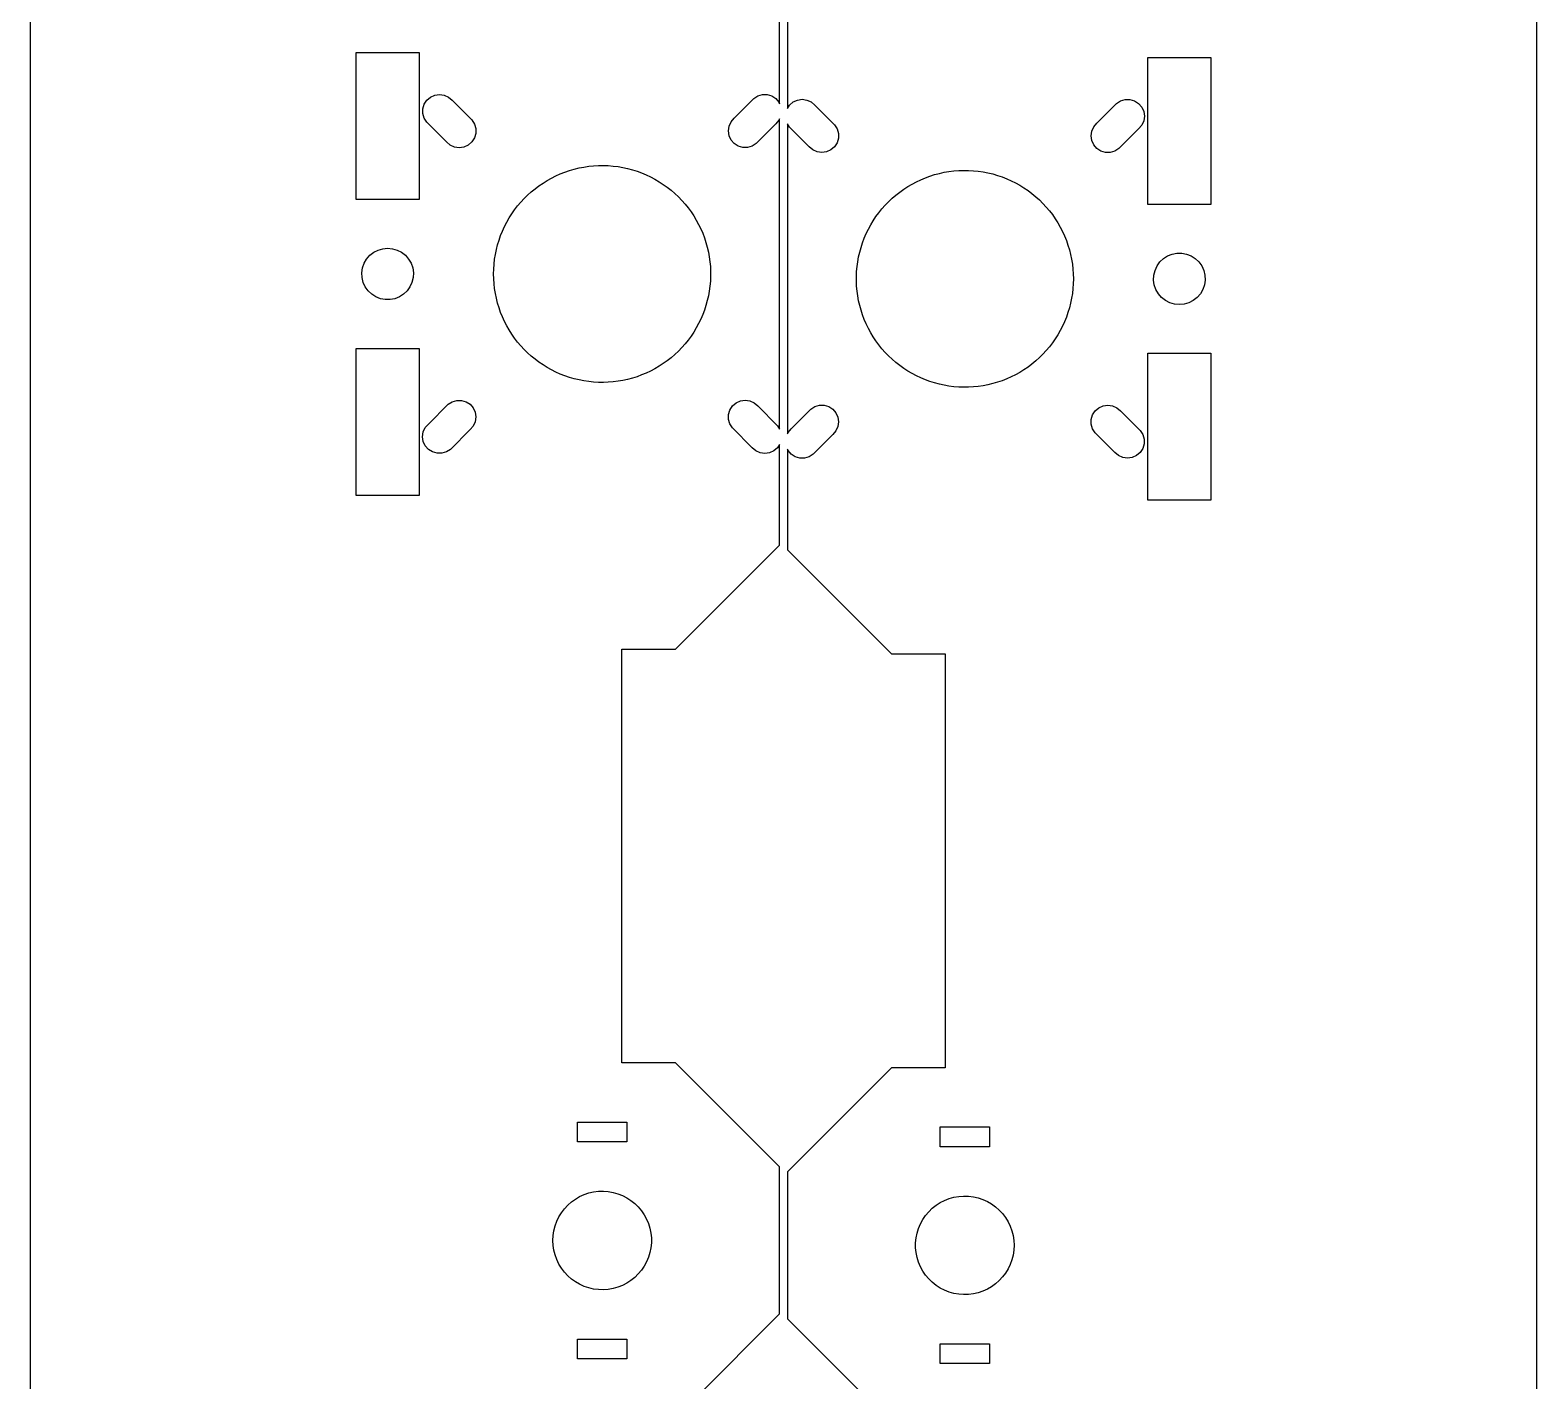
# Model space of a CAD drawing. Extents: x 420 to 604, y 37 to 527.
# Drawn here: x 425.3 to 578, y 170.3 to 307.3 of the extents above; entities that cross this region are included whole.
import ezdxf

# ---------------------------------------------------------------- set-up
doc = ezdxf.new("R2010")
doc.units = 0
doc.layers.get('0').update_dxf_attribs({"linetype": 'CONTINUOUS'})

msp = doc.modelspace()

# ---------------------------------------------------------------- linework, layer by layer
at = {"color": 5}
for p, q in [((425.265727, 489.659663), (425.265727, 75.499663)), ((578.0473, 92.949334), (578.0473, 471.227334)), ((501.265727, 299.845763), (501.265727, 310.070163)), ((502.0473, 309.578834), (502.0473, 299.366734)), ((496.652427, 298.364463), (498.652427, 300.364463)), ((498.652427, 300.364463), (499.059527, 300.626063)), ((499.059527, 300.626063), (499.523827, 300.762363)), ((499.523827, 300.762363), (500.007627, 300.762363)), ((500.007627, 300.762363), (500.471927, 300.626063)), ((500.471927, 300.626063), (500.879027, 300.364463)), ((500.879027, 300.364463), (501.195827, 299.998763)), ((501.195827, 299.998763), (501.265727, 299.845763)), ((502.0473, 299.366734), (502.2625, 299.701634)), ((502.2625, 299.701634), (502.6282, 300.018434)), ((502.6282, 300.018434), (503.0684, 300.219434)), ((503.0684, 300.219434), (503.5473, 300.288334)), ((503.5473, 300.288334), (504.0262, 300.219434)), ((504.0262, 300.219434), (504.4664, 300.018434)), ((504.4664, 300.018434), (504.8321, 299.701634)), ((504.8321, 299.701634), (506.8321, 297.701634)), ((496.134627, 297.558563), (496.335627, 297.998763)), ((496.335627, 297.998763), (496.652427, 298.364463)), ((501.195827, 298.160563), (500.879027, 297.794863)), ((501.265727, 298.313563), (501.195827, 298.160563)), ((501.265727, 266.858063), (501.265727, 298.313563)), ((496.065727, 297.079663), (496.134627, 297.558563)), ((496.134627, 296.600663), (496.065727, 297.079663)), ((496.335627, 296.160563), (496.134627, 296.600663)), ((500.879027, 297.794863), (498.879027, 295.794863)), ((502.2625, 297.475034), (502.0473, 297.809934)), ((502.0473, 297.809934), (502.0473, 266.354434)), ((504.2625, 295.475034), (502.2625, 297.475034)), ((506.8321, 297.701634), (507.0937, 297.294534)), ((507.0937, 297.294534), (507.23, 296.830234)), ((507.23, 296.830234), (507.23, 296.346434)), ((496.652427, 295.794863), (496.335627, 296.160563)), ((497.059527, 295.533263), (496.652427, 295.794863)), ((497.523827, 295.396963), (497.059527, 295.533263)), ((498.007627, 295.396963), (497.523827, 295.396963)), ((498.471927, 295.533263), (498.007627, 295.396963)), ((498.879027, 295.794863), (498.471927, 295.533263)), ((504.6282, 295.158234), (504.2625, 295.475034)), ((505.0684, 294.957234), (504.6282, 295.158234)), ((505.5473, 294.888334), (505.0684, 294.957234)), ((506.0263, 294.957234), (505.5473, 294.888334)), ((506.4664, 295.158234), (506.0263, 294.957234)), ((506.8321, 295.475034), (506.4664, 295.158234)), ((507.0937, 295.882134), (506.8321, 295.475034)), ((507.23, 296.346434), (507.0937, 295.882134)), ((496.219327, 268.785863), (496.480927, 269.192963)), ((496.480927, 269.192963), (496.846627, 269.509763)), ((496.846627, 269.509763), (497.286727, 269.710763)), ((497.286727, 269.710763), (497.765727, 269.779663)), ((497.765727, 269.779663), (498.244627, 269.710763)), ((498.244627, 269.710763), (498.684827, 269.509763)), ((498.684827, 269.509763), (499.050527, 269.192963)), ((499.050527, 269.192963), (501.050527, 267.192963)), ((504.434, 268.873134), (504.8411, 269.134734)), ((504.8411, 269.134734), (505.3054, 269.271034)), ((505.3054, 269.271034), (505.7892, 269.271034)), ((505.7892, 269.271034), (506.2535, 269.134734)), ((506.2535, 269.134734), (506.6606, 268.873134)), ((496.083027, 268.321563), (496.219327, 268.785863)), ((496.083027, 267.837763), (496.083027, 268.321563)), ((496.219327, 267.373463), (496.083027, 267.837763)), ((496.480927, 266.966363), (496.219327, 267.373463)), ((502.434, 266.873134), (504.434, 268.873134)), ((506.6606, 268.873134), (506.9774, 268.507434)), ((506.9774, 268.507434), (507.1784, 268.067334)), ((507.1784, 268.067334), (507.2473, 267.588334)), ((507.2473, 267.588334), (507.1784, 267.109434)), ((498.480927, 264.966363), (496.480927, 266.966363)), ((501.050527, 267.192963), (501.265727, 266.858063)), ((502.0473, 266.354434), (502.1172, 266.507434)), ((502.1172, 266.507434), (502.434, 266.873134)), ((506.6606, 266.303534), (504.6606, 264.303534)), ((506.9774, 266.669234), (506.6606, 266.303534)), ((507.1784, 267.109434), (506.9774, 266.669234)), ((498.846627, 264.649563), (498.480927, 264.966363)), ((499.286827, 264.448563), (498.846627, 264.649563)), ((499.765727, 264.379663), (499.286827, 264.448563)), ((500.244627, 264.448563), (499.765727, 264.379663)), ((500.684827, 264.649563), (500.244627, 264.448563)), ((501.050527, 264.966363), (500.684827, 264.649563)), ((501.265727, 265.301263), (501.050527, 264.966363)), ((501.265727, 255.089163), (501.265727, 265.301263)), ((502.1172, 264.669234), (502.0473, 264.822234)), ((502.0473, 264.822234), (502.0473, 254.597834)), ((502.434, 264.303534), (502.1172, 264.669234)), ((502.8411, 264.041934), (502.434, 264.303534)), ((503.3054, 263.905634), (502.8411, 264.041934)), ((503.7892, 263.905634), (503.3054, 263.905634)), ((504.2535, 264.041934), (503.7892, 263.905634)), ((504.6606, 264.303534), (504.2535, 264.041934)), ((490.721527, 244.544963), (501.265727, 255.089163)), ((502.0473, 254.597834), (512.5915, 244.053634)), ((485.265727, 202.579663), (485.265727, 244.544963)), ((485.265727, 244.544963), (490.721527, 244.544963)), ((512.5915, 244.053634), (518.0473, 244.053634)), ((518.0473, 244.053634), (518.0473, 202.088334)), ((490.721527, 202.579663), (485.265727, 202.579663)), ((501.265727, 192.035463), (490.721527, 202.579663)), ((512.5915, 202.088334), (502.0473, 191.544134)), ((518.0473, 202.088334), (512.5915, 202.088334)), ((501.265727, 177.123663), (501.265727, 192.035463)), ((502.0473, 191.544134), (502.0473, 176.632334)), ((492.738927, 168.596663), (501.265727, 177.123663)), ((502.0473, 176.632334), (510.5741, 168.105334))]:
    msp.add_line(p, q, dxfattribs=at)
at = {"color": 0}
for p, q in [((458.315727, 290.129653), (458.315727, 305.029663)), ((458.315727, 305.029663), (464.715727, 305.029663)), ((464.715727, 305.029663), (464.715727, 290.129653)), ((538.5973, 289.638324), (538.5973, 304.538334)), ((538.5973, 304.538334), (544.9973, 304.538334)), ((544.9973, 304.538334), (544.9973, 289.638324)), ((465.083027, 299.321563), (465.219327, 299.785863)), ((465.219327, 299.785863), (465.480927, 300.192963)), ((465.480927, 300.192963), (465.846627, 300.509763)), ((465.846627, 300.509763), (466.286727, 300.710763)), ((466.286727, 300.710763), (466.765727, 300.779663)), ((466.765727, 300.779663), (467.244627, 300.710763)), ((467.244627, 300.710763), (467.684827, 300.509763)), ((467.684827, 300.509763), (468.050527, 300.192963)), ((468.050527, 300.192963), (470.050527, 298.192963)), ((533.434, 297.873134), (535.434, 299.873134)), ((535.434, 299.873134), (535.8411, 300.134734)), ((535.8411, 300.134734), (536.3054, 300.271034)), ((536.3054, 300.271034), (536.7892, 300.271034)), ((536.7892, 300.271034), (537.2535, 300.134734)), ((537.2535, 300.134734), (537.6606, 299.873134)), ((537.6606, 299.873134), (537.9774, 299.507434)), ((537.9774, 299.507434), (538.1784, 299.067234)), ((465.083027, 298.837763), (465.083027, 299.321563)), ((465.219327, 298.373463), (465.083027, 298.837763)), ((465.480927, 297.966363), (465.219327, 298.373463)), ((467.480927, 295.966363), (465.480927, 297.966363)), ((470.050527, 298.192963), (470.312127, 297.785863)), ((538.1784, 298.109334), (537.9774, 297.669234)), ((538.1784, 299.067234), (538.2473, 298.588334)), ((538.2473, 298.588334), (538.1784, 298.109334)), ((470.312127, 297.785863), (470.448427, 297.321563)), ((470.448427, 296.837763), (470.312127, 296.373463)), ((470.448427, 297.321563), (470.448427, 296.837763)), ((532.8473, 296.588334), (532.9162, 297.067234)), ((532.9162, 296.109334), (532.8473, 296.588334)), ((532.9162, 297.067234), (533.1172, 297.507434)), ((533.1172, 297.507434), (533.434, 297.873134)), ((537.6606, 297.303534), (535.6606, 295.303534)), ((537.9774, 297.669234), (537.6606, 297.303534)), ((467.846627, 295.649563), (467.480927, 295.966363)), ((468.286727, 295.448563), (467.846627, 295.649563)), ((468.765727, 295.379663), (468.286727, 295.448563)), ((469.244627, 295.448563), (468.765727, 295.379663)), ((469.684827, 295.649563), (469.244627, 295.448563)), ((470.050527, 295.966363), (469.684827, 295.649563)), ((470.312127, 296.373463), (470.050527, 295.966363)), ((533.1172, 295.669234), (532.9162, 296.109334)), ((533.434, 295.303534), (533.1172, 295.669234)), ((533.8411, 295.041934), (533.434, 295.303534)), ((534.3054, 294.905634), (533.8411, 295.041934)), ((534.7892, 294.905634), (534.3054, 294.905634)), ((535.2535, 295.041934), (534.7892, 294.905634)), ((535.6606, 295.303534), (535.2535, 295.041934)), ((480.921927, 293.327063), (481.410027, 293.421963)), ((481.410027, 293.421963), (481.901827, 293.494763)), ((481.901827, 293.494763), (482.396527, 293.545263)), ((482.396527, 293.545263), (482.892827, 293.573363)), ((482.892827, 293.573363), (483.390027, 293.578963)), ((483.390027, 293.578963), (483.886927, 293.562063)), ((483.886927, 293.562063), (484.382527, 293.522763)), ((484.382527, 293.522763), (484.875927, 293.461163)), ((484.875927, 293.461163), (485.366027, 293.377263)), ((485.366027, 293.377263), (485.851727, 293.271363)), ((477.271227, 291.802773), (477.694127, 292.064233)), ((477.694127, 292.064233), (478.128427, 292.306303)), ((478.128427, 292.306303), (478.573127, 292.528513)), ((478.573127, 292.528513), (479.027527, 292.730363)), ((479.027527, 292.730363), (479.490527, 292.911563)), ((479.490527, 292.911563), (479.961227, 293.071563)), ((479.961227, 293.071563), (480.438727, 293.210163)), ((480.438727, 293.210163), (480.921927, 293.327063)), ((485.851727, 293.271363), (486.332227, 293.143563)), ((486.332227, 293.143563), (486.806427, 292.994263)), ((486.806427, 292.994263), (487.273427, 292.823563)), ((487.273427, 292.823563), (487.732227, 292.632063)), ((487.732227, 292.632063), (488.181927, 292.419923)), ((488.181927, 292.419923), (488.621527, 292.187723)), ((488.621527, 292.187723), (489.050227, 291.935893)), ((489.050227, 291.935893), (489.467127, 291.664943)), ((514.6915, 291.696394), (515.1311, 291.928594)), ((515.1311, 291.928594), (515.5808, 292.140734)), ((515.5808, 292.140734), (516.0396, 292.332234)), ((516.0396, 292.332234), (516.5066, 292.502934)), ((516.5066, 292.502934), (516.9808, 292.652234)), ((516.9808, 292.652234), (517.4613, 292.780034)), ((517.4613, 292.780034), (517.947, 292.885934)), ((517.947, 292.885934), (518.4371, 292.969834)), ((518.4371, 292.969834), (518.9305, 293.031434)), ((518.9305, 293.031434), (519.4261, 293.070734)), ((519.4261, 293.070734), (519.923, 293.087634)), ((519.923, 293.087634), (520.4202, 293.082034)), ((520.4202, 293.082034), (520.9165, 293.053934)), ((520.9165, 293.053934), (521.4112, 293.003434)), ((521.4112, 293.003434), (521.903, 292.930634)), ((521.903, 292.930634), (522.3911, 292.835734)), ((522.3911, 292.835734), (522.8743, 292.718834)), ((522.8743, 292.718834), (523.3518, 292.580234)), ((523.3518, 292.580234), (523.8225, 292.420234)), ((523.8225, 292.420234), (524.2855, 292.239034)), ((524.2855, 292.239034), (524.7399, 292.037184)), ((524.7399, 292.037184), (525.1846, 291.814974)), ((525.1846, 291.814974), (525.6189, 291.572904)), ((475.356827, 290.224863), (475.710327, 290.574443)), ((475.710327, 290.574443), (476.079327, 290.907683)), ((476.079327, 290.907683), (476.463027, 291.223903)), ((476.463027, 291.223903), (476.860527, 291.522473)), ((476.860527, 291.522473), (477.271227, 291.802773)), ((489.467127, 291.664943), (489.871327, 291.375443)), ((489.871327, 291.375443), (490.262027, 291.067963)), ((490.262027, 291.067963), (490.638427, 290.743143)), ((490.638427, 290.743143), (490.999827, 290.401653)), ((490.999827, 290.401653), (491.345427, 290.044183)), ((512.6746, 290.251814), (513.051, 290.576634)), ((513.051, 290.576634), (513.4417, 290.884114)), ((513.4417, 290.884114), (513.8459, 291.173614)), ((513.8459, 291.173614), (514.2628, 291.444564)), ((514.2628, 291.444564), (514.6915, 291.696394)), ((525.6189, 291.572904), (526.0418, 291.311444)), ((526.0418, 291.311444), (526.4525, 291.031144)), ((526.4525, 291.031144), (526.85, 290.732574)), ((526.85, 290.732574), (527.2337, 290.416354)), ((527.2337, 290.416354), (527.6027, 290.083114)), ((464.715727, 290.129653), (458.315727, 290.129653)), ((474.110927, 288.678003), (474.395827, 289.085463)), ((474.395827, 289.085463), (474.698927, 289.479613)), ((474.698927, 289.479613), (475.019427, 289.859673)), ((475.019427, 289.859673), (475.356827, 290.224863)), ((491.345427, 290.044183), (491.674427, 289.671463)), ((491.674427, 289.671463), (491.986327, 289.284253)), ((491.986327, 289.284253), (492.280327, 288.883343)), ((492.280327, 288.883343), (492.556027, 288.469553)), ((511.0327, 288.392014), (511.3267, 288.792924)), ((511.3267, 288.792924), (511.6386, 289.180134)), ((511.6386, 289.180134), (511.9676, 289.552854)), ((511.9676, 289.552854), (512.3132, 289.910324)), ((512.3132, 289.910324), (512.6746, 290.251814)), ((527.6027, 290.083114), (527.9562, 289.733534)), ((527.9562, 289.733534), (528.2936, 289.368344)), ((528.2936, 289.368344), (528.6141, 288.988284)), ((528.6141, 288.988284), (528.9172, 288.594134)), ((544.9973, 289.638324), (538.5973, 289.638324)), ((473.163527, 286.932313), (473.370527, 287.384353)), ((473.370527, 287.384353), (473.597727, 287.826583)), ((473.597727, 287.826583), (473.844727, 288.258103)), ((473.844727, 288.258103), (474.110927, 288.678003)), ((492.556027, 288.469553), (492.812627, 288.043733)), ((492.812627, 288.043733), (493.049827, 287.606743)), ((493.049827, 287.606743), (493.267027, 287.159493)), ((510.2632, 287.115414), (510.5004, 287.552404)), ((510.5004, 287.552404), (510.757, 287.978224)), ((510.757, 287.978224), (511.0327, 288.392014)), ((528.9172, 288.594134), (529.2021, 288.186674)), ((529.2021, 288.186674), (529.4683, 287.766774)), ((529.4683, 287.766774), (529.7153, 287.335254)), ((529.7153, 287.335254), (529.9425, 286.893024)), ((472.667827, 285.526593), (472.811827, 286.002483)), ((472.811827, 286.002483), (472.977127, 286.471373)), ((472.977127, 286.471373), (473.163527, 286.932313)), ((493.267027, 287.159493), (493.463727, 286.702893)), ((493.463727, 286.702893), (493.639627, 286.237853)), ((493.639627, 286.237853), (493.794327, 285.765343)), ((493.794327, 285.765343), (493.927527, 285.286343)), ((509.5187, 285.274014), (509.6734, 285.746524)), ((509.6734, 285.746524), (509.8493, 286.211564)), ((509.8493, 286.211564), (510.046, 286.668164)), ((510.046, 286.668164), (510.2632, 287.115414)), ((529.9425, 286.893024), (530.1495, 286.440984)), ((530.1495, 286.440984), (530.3359, 285.980044)), ((530.3359, 285.980044), (530.5012, 285.511154)), ((459.387227, 284.095353), (459.712527, 284.470773)), ((459.712527, 284.470773), (460.103027, 284.777843)), ((460.103027, 284.777843), (460.544527, 285.005473)), ((460.544527, 285.005473), (461.021227, 285.145433)), ((461.021227, 285.145433), (461.515727, 285.192653)), ((461.515727, 285.192653), (462.010227, 285.145433)), ((462.010227, 285.145433), (462.486827, 285.005473)), ((462.486827, 285.005473), (462.928427, 284.777843)), ((462.928427, 284.777843), (463.318927, 284.470773)), ((463.318927, 284.470773), (463.644227, 284.095353)), ((472.366727, 284.066783), (472.445027, 284.557753)), ((472.445027, 284.557753), (472.545527, 285.044693)), ((472.545527, 285.044693), (472.667827, 285.526593)), ((493.927527, 285.286343), (494.038927, 284.801803)), ((494.038927, 284.801803), (494.128327, 284.312713)), ((494.128327, 284.312713), (494.195527, 283.820083)), ((509.1847, 283.821384), (509.2741, 284.310474)), ((509.2741, 284.310474), (509.3855, 284.795014)), ((509.3855, 284.795014), (509.5187, 285.274014)), ((530.5012, 285.511154), (530.6452, 285.035264)), ((530.6452, 285.035264), (530.7675, 284.553364)), ((530.7675, 284.553364), (530.868, 284.066424)), ((540.1821, 284.142294), (540.6, 284.410864)), ((540.6, 284.410864), (541.0611, 284.595474)), ((541.0611, 284.595474), (541.5489, 284.689504)), ((541.5489, 284.689504), (542.0457, 284.689504)), ((542.0457, 284.689504), (542.5335, 284.595474)), ((542.5335, 284.595474), (542.9947, 284.410864)), ((542.9947, 284.410864), (543.4125, 284.142294)), ((458.905727, 282.703992), (458.976327, 283.195691)), ((458.929327, 282.207806), (458.905727, 282.703992)), ((458.976327, 283.195691), (459.138827, 283.665123)), ((459.138827, 283.665123), (459.387227, 284.095353)), ((463.644227, 284.095353), (463.892627, 283.665123)), ((463.892627, 283.665123), (464.055027, 283.195691)), ((464.055027, 283.195691), (464.125727, 282.703992)), ((464.125727, 282.703992), (464.102127, 282.207806)), ((472.265727, 282.579663), (472.276927, 283.076718)), ((472.276927, 283.076718), (472.310627, 283.572766)), ((472.310627, 283.572766), (472.366727, 284.066783)), ((494.195527, 283.820083), (494.240427, 283.324933)), ((494.240427, 283.324933), (494.262927, 282.828244)), ((494.262927, 282.828244), (494.262927, 282.331082)), ((509.0501, 282.336915), (509.0726, 282.833604)), ((509.0726, 282.833604), (509.1175, 283.328754)), ((509.1175, 283.328754), (509.1847, 283.821384)), ((530.868, 284.066424), (530.9463, 283.575454)), ((530.9463, 283.575454), (531.0024, 283.081437)), ((531.0024, 283.081437), (531.0361, 282.585389)), ((539.2109, 282.460191), (539.328, 282.942948)), ((539.328, 282.942948), (539.5344, 283.394824)), ((539.5344, 283.394824), (539.8225, 283.799474)), ((539.8225, 283.799474), (540.1821, 284.142294)), ((543.4125, 284.142294), (543.7721, 283.799474)), ((543.7721, 283.799474), (544.0602, 283.394824)), ((544.0602, 283.394824), (544.2666, 282.942948)), ((544.2666, 282.942948), (544.3837, 282.460191)), ((459.046427, 281.725049), (458.929327, 282.207806)), ((459.252827, 281.273173), (459.046427, 281.725049)), ((459.540927, 280.868523), (459.252827, 281.273173)), ((463.778627, 281.273173), (463.490527, 280.868523)), ((463.985027, 281.725049), (463.778627, 281.273173)), ((464.102127, 282.207806), (463.985027, 281.725049)), ((472.276927, 282.082608), (472.265727, 282.579663)), ((472.310627, 281.58656), (472.276927, 282.082608)), ((472.366727, 281.092543), (472.310627, 281.58656)), ((494.195527, 281.339243), (494.128327, 280.846613)), ((494.240427, 281.834393), (494.195527, 281.339243)), ((494.262927, 282.331082), (494.240427, 281.834393)), ((509.0501, 281.839753), (509.0501, 282.336915)), ((509.0726, 281.343064), (509.0501, 281.839753)), ((509.1175, 280.847914), (509.0726, 281.343064)), ((531.0361, 281.591279), (531.0024, 281.095231)), ((531.0361, 282.585389), (531.0473, 282.088334)), ((531.0473, 282.088334), (531.0361, 281.591279)), ((539.1873, 281.964005), (539.2109, 282.460191)), ((539.258, 281.472306), (539.1873, 281.964005)), ((539.4204, 281.002874), (539.258, 281.472306)), ((544.3367, 281.472306), (544.1742, 281.002874)), ((544.4073, 281.964005), (544.3367, 281.472306)), ((544.3837, 282.460191), (544.4073, 281.964005)), ((459.900527, 280.525703), (459.540927, 280.868523)), ((460.318327, 280.257133), (459.900527, 280.525703)), ((460.779527, 280.072523), (460.318327, 280.257133)), ((461.267327, 279.978493), (460.779527, 280.072523)), ((461.764127, 279.978493), (461.267327, 279.978493)), ((462.251927, 280.072523), (461.764127, 279.978493)), ((462.713027, 280.257133), (462.251927, 280.072523)), ((463.130927, 280.525703), (462.713027, 280.257133)), ((463.490527, 280.868523), (463.130927, 280.525703)), ((472.445027, 280.601573), (472.366727, 281.092543)), ((472.545527, 280.114633), (472.445027, 280.601573)), ((472.667827, 279.632733), (472.545527, 280.114633)), ((472.811827, 279.156843), (472.667827, 279.632733)), ((493.927527, 279.872983), (493.794327, 279.393983)), ((494.038927, 280.357523), (493.927527, 279.872983)), ((494.128327, 280.846613), (494.038927, 280.357523)), ((509.1847, 280.355284), (509.1175, 280.847914)), ((509.2741, 279.866194), (509.1847, 280.355284)), ((509.3855, 279.381654), (509.2741, 279.866194)), ((530.7675, 279.623304), (530.6452, 279.141404)), ((530.868, 280.110244), (530.7675, 279.623304)), ((530.9463, 280.601214), (530.868, 280.110244)), ((531.0024, 281.095231), (530.9463, 280.601214)), ((539.6688, 280.572644), (539.4204, 281.002874)), ((539.9941, 280.197224), (539.6688, 280.572644)), ((540.3846, 279.890154), (539.9941, 280.197224)), ((540.8262, 279.662524), (540.3846, 279.890154)), ((541.3028, 279.522564), (540.8262, 279.662524)), ((542.7685, 279.662524), (542.2918, 279.522564)), ((543.21, 279.890154), (542.7685, 279.662524)), ((543.6005, 280.197224), (543.21, 279.890154)), ((543.9258, 280.572644), (543.6005, 280.197224)), ((544.1742, 281.002874), (543.9258, 280.572644)), ((472.977127, 278.687953), (472.811827, 279.156843)), ((473.163527, 278.227013), (472.977127, 278.687953)), ((473.370527, 277.774973), (473.163527, 278.227013)), ((493.463727, 278.456433), (493.267027, 277.999833)), ((493.639627, 278.921473), (493.463727, 278.456433)), ((493.794327, 279.393983), (493.639627, 278.921473)), ((509.5187, 278.902654), (509.3855, 279.381654)), ((509.6734, 278.430144), (509.5187, 278.902654)), ((509.8493, 277.965104), (509.6734, 278.430144)), ((530.3359, 278.196624), (530.1495, 277.735684)), ((530.5012, 278.665514), (530.3359, 278.196624)), ((530.6452, 279.141404), (530.5012, 278.665514)), ((541.7973, 279.475344), (541.3028, 279.522564)), ((542.2918, 279.522564), (541.7973, 279.475344)), ((473.597727, 277.332743), (473.370527, 277.774973)), ((473.844727, 276.901223), (473.597727, 277.332743)), ((474.110927, 276.481323), (473.844727, 276.901223)), ((492.556027, 276.689773), (492.280327, 276.275983)), ((492.812627, 277.115593), (492.556027, 276.689773)), ((493.049827, 277.552583), (492.812627, 277.115593)), ((493.267027, 277.999833), (493.049827, 277.552583)), ((510.046, 277.508504), (509.8493, 277.965104)), ((510.2632, 277.061254), (510.046, 277.508504)), ((510.5004, 276.624264), (510.2632, 277.061254)), ((510.757, 276.198444), (510.5004, 276.624264)), ((529.7153, 276.841414), (529.4683, 276.409894)), ((529.9425, 277.283644), (529.7153, 276.841414)), ((530.1495, 277.735684), (529.9425, 277.283644)), ((458.315727, 260.129663), (458.315727, 275.029673)), ((458.315727, 275.029673), (464.715727, 275.029673)), ((464.715727, 275.029673), (464.715727, 260.129663)), ((474.395827, 276.073863), (474.110927, 276.481323)), ((474.698927, 275.679713), (474.395827, 276.073863)), ((475.019427, 275.299653), (474.698927, 275.679713)), ((475.356827, 274.934463), (475.019427, 275.299653)), ((491.345427, 275.115143), (490.999827, 274.757673)), ((491.674427, 275.487863), (491.345427, 275.115143)), ((491.986327, 275.875073), (491.674427, 275.487863)), ((492.280327, 276.275983), (491.986327, 275.875073)), ((511.0327, 275.784654), (510.757, 276.198444)), ((511.3267, 275.383744), (511.0327, 275.784654)), ((511.6386, 274.996534), (511.3267, 275.383744)), ((528.6141, 275.188384), (528.2936, 274.808324)), ((528.9172, 275.582534), (528.6141, 275.188384)), ((529.2021, 275.989994), (528.9172, 275.582534)), ((529.4683, 276.409894), (529.2021, 275.989994)), ((475.710327, 274.584883), (475.356827, 274.934463)), ((476.079327, 274.251643), (475.710327, 274.584883)), ((476.463027, 273.935423), (476.079327, 274.251643)), ((476.860527, 273.636853), (476.463027, 273.935423)), ((477.271227, 273.356553), (476.860527, 273.636853)), ((489.467127, 273.494383), (489.050227, 273.223433)), ((489.871327, 273.783883), (489.467127, 273.494383)), ((490.262027, 274.091363), (489.871327, 273.783883)), ((490.638427, 274.416183), (490.262027, 274.091363)), ((490.999827, 274.757673), (490.638427, 274.416183)), ((511.9676, 274.623814), (511.6386, 274.996534)), ((512.3132, 274.266344), (511.9676, 274.623814)), ((512.6746, 273.924854), (512.3132, 274.266344)), ((513.051, 273.600034), (512.6746, 273.924854)), ((513.4417, 273.292554), (513.051, 273.600034)), ((527.2337, 273.760314), (526.85, 273.444094)), ((527.6027, 274.093554), (527.2337, 273.760314)), ((527.9562, 274.443134), (527.6027, 274.093554)), ((528.2936, 274.808324), (527.9562, 274.443134)), ((538.5973, 259.638334), (538.5973, 274.538344)), ((538.5973, 274.538344), (544.9973, 274.538344)), ((544.9973, 274.538344), (544.9973, 259.638334)), ((477.694127, 273.095093), (477.271227, 273.356553)), ((478.128427, 272.853023), (477.694127, 273.095093)), ((478.573127, 272.630813), (478.128427, 272.853023)), ((479.027527, 272.428963), (478.573127, 272.630813)), ((479.490527, 272.247763), (479.027527, 272.428963)), ((479.961227, 272.087763), (479.490527, 272.247763)), ((480.438727, 271.949163), (479.961227, 272.087763)), ((486.332227, 272.015763), (485.851727, 271.887963)), ((486.806427, 272.165063), (486.332227, 272.015763)), ((487.273427, 272.335763), (486.806427, 272.165063)), ((487.732227, 272.527263), (487.273427, 272.335763)), ((488.181927, 272.739403), (487.732227, 272.527263)), ((488.621527, 272.971603), (488.181927, 272.739403)), ((489.050227, 273.223433), (488.621527, 272.971603)), ((513.8459, 273.003054), (513.4417, 273.292554)), ((514.2628, 272.732104), (513.8459, 273.003054)), ((514.6915, 272.480274), (514.2628, 272.732104)), ((515.1311, 272.248074), (514.6915, 272.480274)), ((515.5808, 272.035934), (515.1311, 272.248074)), ((516.0396, 271.844434), (515.5808, 272.035934)), ((524.7399, 272.139484), (524.2855, 271.937634)), ((525.1846, 272.361694), (524.7399, 272.139484)), ((525.6189, 272.603764), (525.1846, 272.361694)), ((526.0418, 272.865224), (525.6189, 272.603764)), ((526.4525, 273.145524), (526.0418, 272.865224)), ((526.85, 273.444094), (526.4525, 273.145524)), ((480.921927, 271.832263), (480.438727, 271.949163)), ((481.410027, 271.737363), (480.921927, 271.832263)), ((481.901827, 271.664563), (481.410027, 271.737363)), ((482.396527, 271.614063), (481.901827, 271.664563)), ((482.892827, 271.585963), (482.396527, 271.614063)), ((483.390027, 271.580363), (482.892827, 271.585963)), ((483.886927, 271.597263), (483.390027, 271.580363)), ((484.382527, 271.636563), (483.886927, 271.597263)), ((484.875927, 271.698163), (484.382527, 271.636563)), ((485.366027, 271.782063), (484.875927, 271.698163)), ((485.851727, 271.887963), (485.366027, 271.782063)), ((516.5066, 271.673734), (516.0396, 271.844434)), ((516.9808, 271.524434), (516.5066, 271.673734)), ((517.4613, 271.396634), (516.9808, 271.524434)), ((517.947, 271.290734), (517.4613, 271.396634)), ((518.4371, 271.206834), (517.947, 271.290734)), ((518.9305, 271.145234), (518.4371, 271.206834)), ((519.4261, 271.105934), (518.9305, 271.145234)), ((519.923, 271.089034), (519.4261, 271.105934)), ((520.4202, 271.094634), (519.923, 271.089034)), ((520.9165, 271.122734), (520.4202, 271.094634)), ((521.4112, 271.173234), (520.9165, 271.122734)), ((521.903, 271.246034), (521.4112, 271.173234)), ((522.3911, 271.340934), (521.903, 271.246034)), ((522.8743, 271.457834), (522.3911, 271.340934)), ((523.3518, 271.596434), (522.8743, 271.457834)), ((523.8225, 271.756434), (523.3518, 271.596434)), ((524.2855, 271.937634), (523.8225, 271.756434)), ((465.652427, 267.364463), (467.652427, 269.364463)), ((467.652427, 269.364463), (468.059527, 269.626063)), ((468.059527, 269.626063), (468.523827, 269.762363)), ((468.523827, 269.762363), (469.007627, 269.762363)), ((469.007627, 269.762363), (469.471927, 269.626063)), ((469.471927, 269.626063), (469.879027, 269.364463)), ((469.879027, 269.364463), (470.195827, 268.998763)), ((470.195827, 268.998763), (470.396827, 268.558663)), ((533.2625, 268.701634), (533.6282, 269.018434)), ((533.6282, 269.018434), (534.0684, 269.219434)), ((534.0684, 269.219434), (534.5473, 269.288334)), ((534.5473, 269.288334), (535.0263, 269.219434)), ((535.0263, 269.219434), (535.4664, 269.018434)), ((535.4664, 269.018434), (535.8321, 268.701634)), ((470.396827, 267.600763), (470.195827, 267.160563)), ((470.396827, 268.558663), (470.465727, 268.079663)), ((470.465727, 268.079663), (470.396827, 267.600763)), ((532.8646, 267.830234), (533.0009, 268.294534)), ((532.8646, 267.346434), (532.8646, 267.830234)), ((533.0009, 268.294534), (533.2625, 268.701634)), ((535.8321, 268.701634), (537.8321, 266.701634)), ((465.065727, 266.079663), (465.134627, 266.558663)), ((465.134627, 265.600763), (465.065727, 266.079663)), ((465.134627, 266.558663), (465.335627, 266.998763)), ((465.335627, 266.998763), (465.652427, 267.364463)), ((469.879027, 266.794863), (467.879027, 264.794863)), ((470.195827, 267.160563), (469.879027, 266.794863)), ((533.0009, 266.882134), (532.8646, 267.346434)), ((533.2625, 266.475034), (533.0009, 266.882134)), ((535.2625, 264.475034), (533.2625, 266.475034)), ((537.8321, 266.701634), (538.0937, 266.294534)), ((538.0937, 266.294534), (538.23, 265.830234)), ((465.335627, 265.160563), (465.134627, 265.600763)), ((465.652427, 264.794863), (465.335627, 265.160563)), ((466.059527, 264.533263), (465.652427, 264.794863)), ((466.523827, 264.396963), (466.059527, 264.533263)), ((467.007627, 264.396963), (466.523827, 264.396963)), ((467.471927, 264.533263), (467.007627, 264.396963)), ((467.879027, 264.794863), (467.471927, 264.533263)), ((535.6282, 264.158234), (535.2625, 264.475034)), ((537.8321, 264.475034), (537.4664, 264.158234)), ((538.0937, 264.882134), (537.8321, 264.475034)), ((538.23, 265.346434), (538.0937, 264.882134)), ((538.23, 265.830234), (538.23, 265.346434)), ((536.0684, 263.957234), (535.6282, 264.158234)), ((536.5473, 263.888334), (536.0684, 263.957234)), ((537.0263, 263.957234), (536.5473, 263.888334)), ((537.4664, 264.158234), (537.0263, 263.957234)), ((464.715727, 260.129663), (458.315727, 260.129663)), ((544.9973, 259.638334), (538.5973, 259.638334)), ((480.765727, 194.579663), (480.765727, 196.579663)), ((480.765727, 196.579663), (485.765727, 196.579663)), ((485.765727, 196.579663), (485.765727, 194.579663)), ((517.5473, 194.088334), (517.5473, 196.088334)), ((517.5473, 196.088334), (522.5473, 196.088334)), ((522.5473, 196.088334), (522.5473, 194.088334)), ((485.765727, 194.579663), (480.765727, 194.579663)), ((522.5473, 194.088334), (517.5473, 194.088334)), ((481.911527, 189.392763), (482.397527, 189.503663)), ((482.397527, 189.503663), (482.892027, 189.565663)), ((482.892027, 189.565663), (483.390327, 189.578063)), ((483.390327, 189.578063), (483.887427, 189.540863)), ((483.887427, 189.540863), (484.378327, 189.454263)), ((484.378327, 189.454263), (484.858127, 189.319263)), ((479.435527, 187.793563), (479.774527, 188.158963)), ((479.774527, 188.158963), (480.148227, 188.488863)), ((480.148227, 188.488863), (480.553027, 188.779763)), ((480.553027, 188.779763), (480.984627, 189.029063)), ((480.984627, 189.029063), (481.439027, 189.234063)), ((481.439027, 189.234063), (481.911527, 189.392763)), ((484.858127, 189.319263), (485.322127, 189.137163)), ((485.322127, 189.137163), (485.765727, 188.909763)), ((485.765727, 188.909763), (486.184427, 188.639363)), ((486.184427, 188.639363), (486.574127, 188.328563)), ((486.574127, 188.328563), (486.931027, 187.980563)), ((486.931027, 187.980563), (487.251427, 187.598663)), ((516.7389, 187.837234), (517.1286, 188.148034)), ((517.1286, 188.148034), (517.5473, 188.418434)), ((517.5473, 188.418434), (517.9909, 188.645834)), ((517.9909, 188.645834), (518.4549, 188.827934)), ((518.4549, 188.827934), (518.9347, 188.962934)), ((518.9347, 188.962934), (519.4256, 189.049534)), ((519.4256, 189.049534), (519.9227, 189.086734)), ((519.9227, 189.086734), (520.421, 189.074334)), ((520.421, 189.074334), (520.9155, 189.012334)), ((520.9155, 189.012334), (521.4015, 188.901434)), ((521.4015, 188.901434), (521.874, 188.742734)), ((521.874, 188.742734), (522.3284, 188.537734)), ((522.3284, 188.537734), (522.76, 188.288434)), ((522.76, 188.288434), (523.1648, 187.997534)), ((523.1648, 187.997534), (523.5385, 187.667634)), ((478.487827, 186.053463), (478.658327, 186.521863)), ((478.658327, 186.521863), (478.874627, 186.970963)), ((478.874627, 186.970963), (479.134527, 187.396263)), ((479.134527, 187.396263), (479.435527, 187.793563)), ((487.251427, 187.598663), (487.532127, 187.186863)), ((487.532127, 187.186863), (487.770527, 186.749063)), ((487.770527, 186.749063), (487.964227, 186.289763)), ((515.5425, 186.257734), (515.7809, 186.695534)), ((515.7809, 186.695534), (516.0616, 187.107334)), ((516.0616, 187.107334), (516.382, 187.489234)), ((516.382, 187.489234), (516.7389, 187.837234)), ((523.5385, 187.667634), (523.8775, 187.302234)), ((523.8775, 187.302234), (524.1785, 186.904934)), ((524.1785, 186.904934), (524.4384, 186.479634)), ((524.4384, 186.479634), (524.6547, 186.030534)), ((478.265727, 184.579663), (478.290527, 185.077463)), ((478.290527, 185.077463), (478.364827, 185.570363)), ((478.364827, 185.570363), (478.487827, 186.053463)), ((487.964227, 186.289763), (488.111127, 185.813463)), ((488.111127, 185.813463), (488.209927, 185.324863)), ((488.209927, 185.324863), (488.259527, 184.828863)), ((515.1031, 184.833534), (515.2019, 185.322134)), ((515.2019, 185.322134), (515.3488, 185.798434)), ((515.3488, 185.798434), (515.5425, 186.257734)), ((524.6547, 186.030534), (524.8252, 185.562134)), ((524.8252, 185.562134), (524.9482, 185.079034)), ((524.9482, 185.079034), (525.0225, 184.586134)), ((478.290527, 184.081863), (478.265727, 184.579663)), ((478.364827, 183.588963), (478.290527, 184.081863)), ((478.487827, 183.105863), (478.364827, 183.588963)), ((488.111127, 183.345863), (487.964227, 182.869563)), ((488.209927, 183.834463), (488.111127, 183.345863)), ((488.259527, 184.330463), (488.209927, 183.834463)), ((488.259527, 184.828863), (488.259527, 184.330463)), ((515.0535, 184.337534), (515.1031, 184.833534)), ((515.0535, 183.839134), (515.0535, 184.337534)), ((515.1031, 183.343134), (515.0535, 183.839134)), ((515.2019, 182.854534), (515.1031, 183.343134)), ((525.0225, 183.590534), (524.9482, 183.097634)), ((525.0225, 184.586134), (525.0473, 184.088334)), ((525.0473, 184.088334), (525.0225, 183.590534)), ((478.658327, 182.637463), (478.487827, 183.105863)), ((478.874627, 182.188663), (478.658327, 182.637463)), ((479.134527, 181.762663), (478.874627, 182.188663)), ((487.532127, 181.972663), (487.251427, 181.560663)), ((487.770527, 182.410663), (487.532127, 181.972663)), ((487.964227, 182.869563), (487.770527, 182.410663)), ((515.3488, 182.378234), (515.2019, 182.854534)), ((515.5425, 181.919334), (515.3488, 182.378234)), ((515.7809, 181.481334), (515.5425, 181.919334)), ((524.6547, 182.146134), (524.4384, 181.697334)), ((524.8252, 182.614534), (524.6547, 182.146134)), ((524.9482, 183.097634), (524.8252, 182.614534)), ((479.435527, 181.365663), (479.134527, 181.762663)), ((479.774527, 181.000663), (479.435527, 181.365663)), ((480.148227, 180.670663), (479.774527, 181.000663)), ((480.553027, 180.379663), (480.148227, 180.670663)), ((480.984627, 180.130663), (480.553027, 180.379663)), ((486.184427, 180.519663), (485.765727, 180.249663)), ((486.574127, 180.830663), (486.184427, 180.519663)), ((486.931027, 181.178663), (486.574127, 180.830663)), ((487.251427, 181.560663), (486.931027, 181.178663)), ((516.0616, 181.069334), (515.7809, 181.481334)), ((516.382, 180.687334), (516.0616, 181.069334)), ((516.7389, 180.339334), (516.382, 180.687334)), ((517.1286, 180.028334), (516.7389, 180.339334)), ((523.5385, 180.509334), (523.1648, 180.179334)), ((523.8775, 180.874334), (523.5385, 180.509334)), ((524.1785, 181.271334), (523.8775, 180.874334)), ((524.4384, 181.697334), (524.1785, 181.271334)), ((481.439027, 179.925663), (480.984627, 180.130663)), ((481.911527, 179.766663), (481.439027, 179.925663)), ((482.397527, 179.655663), (481.911527, 179.766663)), ((482.892027, 179.593663), (482.397527, 179.655663)), ((483.390327, 179.581663), (482.892027, 179.593663)), ((483.887427, 179.618663), (483.390327, 179.581663)), ((484.378327, 179.704663), (483.887427, 179.618663)), ((484.858127, 179.839663), (484.378327, 179.704663)), ((485.322127, 180.021663), (484.858127, 179.839663)), ((485.765727, 180.249663), (485.322127, 180.021663)), ((517.5473, 179.758334), (517.1286, 180.028334)), ((517.9909, 179.530334), (517.5473, 179.758334)), ((518.4549, 179.348334), (517.9909, 179.530334)), ((518.9347, 179.213334), (518.4549, 179.348334)), ((519.4256, 179.127334), (518.9347, 179.213334)), ((519.9227, 179.090334), (519.4256, 179.127334)), ((520.421, 179.102334), (519.9227, 179.090334)), ((520.9155, 179.164334), (520.421, 179.102334)), ((521.4015, 179.275334), (520.9155, 179.164334)), ((521.874, 179.434334), (521.4015, 179.275334)), ((522.3284, 179.639334), (521.874, 179.434334)), ((522.76, 179.888334), (522.3284, 179.639334)), ((523.1648, 180.179334), (522.76, 179.888334)), ((480.765727, 172.579663), (480.765727, 174.579663)), ((480.765727, 174.579663), (485.765727, 174.579663)), ((485.765727, 174.579663), (485.765727, 172.579663)), ((517.5473, 172.088334), (517.5473, 174.088334)), ((517.5473, 174.088334), (522.5473, 174.088334)), ((522.5473, 174.088334), (522.5473, 172.088334)), ((485.765727, 172.579663), (480.765727, 172.579663)), ((522.5473, 172.088334), (517.5473, 172.088334))]:
    msp.add_line(p, q, dxfattribs=at)

doc.saveas('drawing.dxf')
